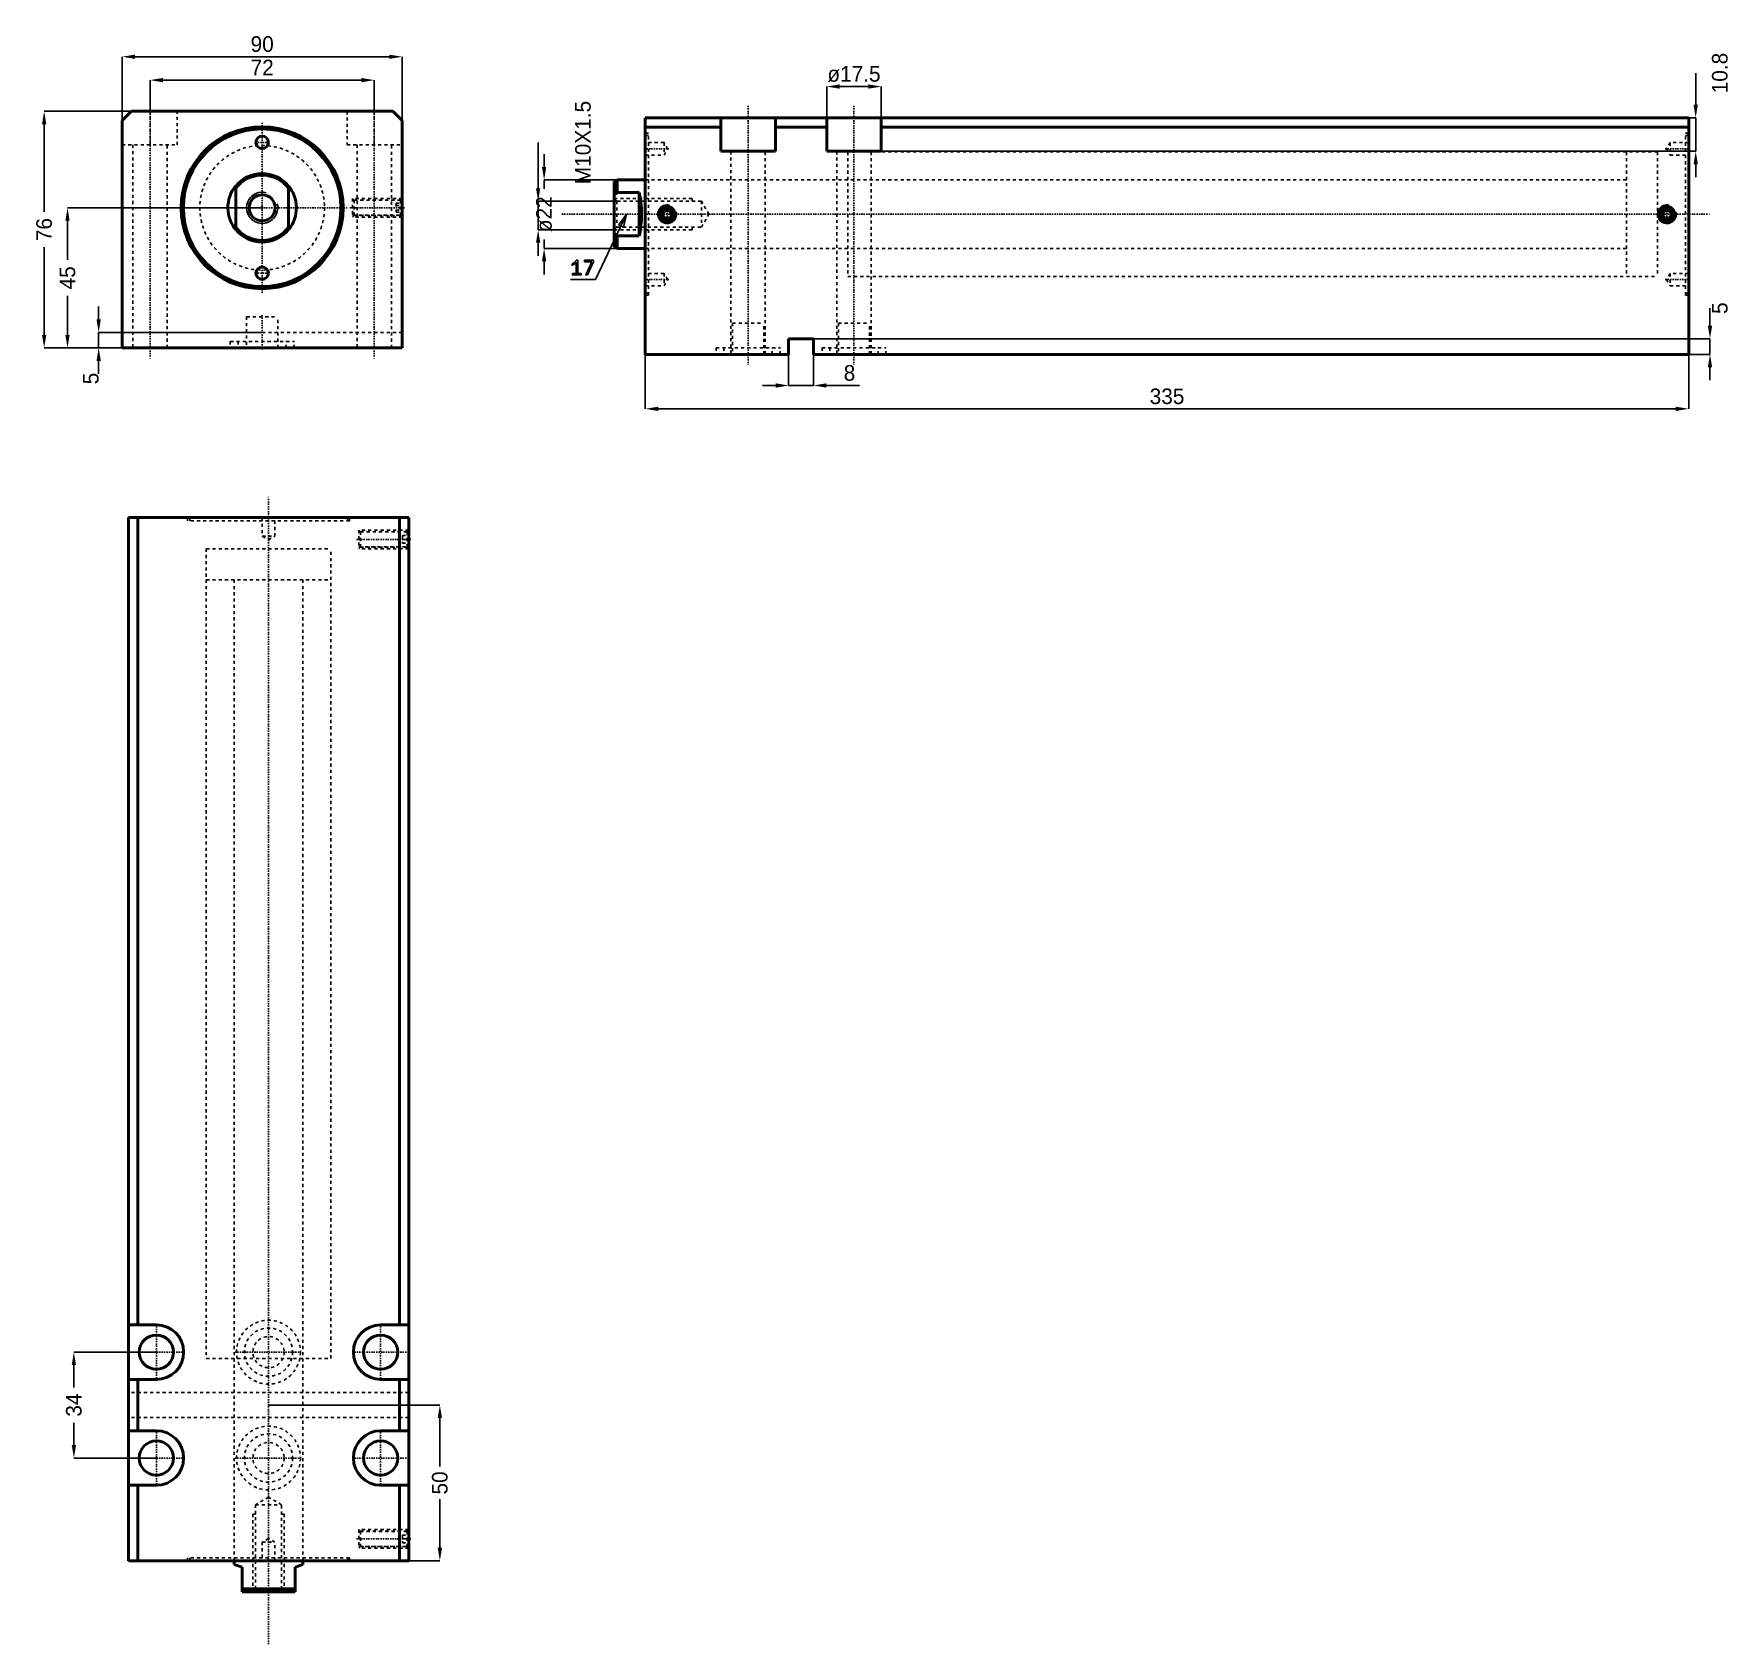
# Model space of a CAD drawing. Header units: millimetres. Extents: x -73 to 471, y -461 to 56.
import ezdxf

# ---------------------------------------------------------------- set-up
doc = ezdxf.new("R2010")
doc.units = ezdxf.units.MM
doc.linetypes.add('Center', pattern=[1.5, 0.45, -0.5, 0.05, -0.5])
doc.linetypes.add('Dashed', pattern=[2, 1, -1])
for name, color, linetype, lineweight in [('2d ConnectionPoints', 7, 'Continuous', 50), ('AM_0', 7, 'Continuous', 50), ('AM_5', 3, 'Continuous', 25), ('AM_7', 7, 'Center', 25), ('AM_9', 6, 'Dashed', 25)]:
    doc.layers.add(name, color=color, linetype=linetype, lineweight=lineweight)
doc.dimstyles.new('ISO-25', dxfattribs={"dimtxt": 2.5, "dimasz": 2.5, "dimexe": 1.25, "dimexo": 0.625, "dimtad": 1, "dimtxsty": 'Standard', "dimcen": 2.5, "dimadec": 0, "dimazin": 0, "dimtfac": 1, "dimtmove": 0, "dimatfit": 3, "dimfxl": 0, "dimarcsym": 0})

# ---------------------------------------------------------------- blocks, each defined once
blk = doc.blocks.new('1_JECX_MF_INLA_40_250_0_rod__0_in_JECX_MF_160_INLA_40_250_0__0')
at = {"layer": 'AM_0'}
for p, q in [((-8.5, -6.98), (-8.5, 6.98)), ((8.5, 6.98), (8.5, -6.98))]:
    blk.add_line(p, q, dxfattribs=at)
for points in [[(-8.5, 6.98), (-9.08, 6.21), (-9.58, 5.4), (-10.02, 4.54), (-10.38, 3.65), (-10.65, 2.74), (-10.85, 1.8), (-10.97, 0.84), (-11, -0.12), (-10.95, -1.07), (-10.81, -2.02), (-10.59, -2.96), (-10.3, -3.87), (-9.92, -4.75), (-9.47, -5.6), (-8.94, -6.4), (-8.5, -6.98)], [(8.5, -6.98), (9.08, -6.21), (9.58, -5.4), (10.02, -4.54), (10.38, -3.65), (10.65, -2.74), (10.85, -1.8), (10.97, -0.84), (11, 0.12), (10.95, 1.07), (10.81, 2.02), (10.59, 2.96), (10.3, 3.87), (9.92, 4.75), (9.47, 5.6), (8.94, 6.4), (8.5, 6.98)]]:
    blk.add_lwpolyline(points, dxfattribs=at)
blk.add_circle((0, 0), 4.19, dxfattribs=at)
for radius, start, end in [(11, 39.4006, 140.5994), (10.5, 35.9506, 144.0494), (10.5, 215.9506, 324.0494), (11, 219.4006, 320.5994)]:
    blk.add_arc((0, 0), radius, start, end, dxfattribs=at)
at = {"layer": 'AM_5'}
blk.add_arc((0, 0), 5, 75, 15, dxfattribs=at)
blk = doc.blocks.new('2_JECX_MF_EXLA_40_250_0_body__0_in_JECX_MF_160_INLA_40_250_0__0')
at = {"layer": 'AM_0'}
for p, q in [((-42, 31), (-45, 28)), ((-45, 28), (-45, -45)), ((42, 31), (-42, 31)), ((45, 28), (42, 31)), ((45, -45), (45, 28)), ((-45, -45), (45, -45))]:
    blk.add_line(p, q, dxfattribs=at)
for centre, radius in [((0, 0), 26), ((0, 0), 25.3), ((0, 21), 2), ((0, -21), 2)]:
    blk.add_circle(centre, radius, dxfattribs=at)
at = {"layer": 'AM_5', "linetype": 'Dashed'}
for p, q in [((45, 3), (29, 3)), ((45, -3), (29, -3))]:
    blk.add_line(p, q, dxfattribs=at)
at = {"layer": 'AM_7'}
for p, q in [((-36, 34.8), (-36, -48.8)), ((36, 34.8), (36, -48.8)), ((0, -27.3), (0, 27.3)), ((-2.1, 21), (2.1, 21)), ((-27.3, 0), (27.3, 0)), ((28.2, 0), (45.8, 0)), ((-2.1, -21), (2.1, -21)), ((0, -34.5), (0, -45.5))]:
    blk.add_line(p, q, dxfattribs=at)
at = {"layer": 'AM_9'}
for p, q in [((-36, 20.2), (-36, 31)), ((-27.25, 20.2), (-27.25, 31)), ((27.25, 31), (27.25, 20.2)), ((36, 20.2), (36, 31)), ((-45, 20.2), (-27.25, 20.2)), ((-41.5, 20.2), (-41.5, -45)), ((-30.5, -45), (-30.5, 20.2)), ((27.25, 20.2), (45, 20.2)), ((30.5, 20.2), (30.5, -45)), ((41.5, -45), (41.5, 20.2)), ((29.54, 2.46), (29, 3)), ((29, 3), (29, -3)), ((44.5, 2.4), (29, 2.4)), ((44.46, 2.46), (29.54, 2.46)), ((29.54, 2.46), (29.54, -2.46)), ((43, 1.44), (45, 1.44)), ((43, 1.44), (43, -1.44)), ((43, 0.72), (45, 0.72)), ((45, 3), (44.46, 2.46)), ((44.46, 2.46), (44.46, -2.46)), ((45, 1.9), (44.5, 2.4)), ((44.5, 2.4), (44.5, -2.4)), ((29, -2.4), (44.5, -2.4)), ((29, -3), (29.54, -2.46)), ((29.54, -2.46), (44.46, -2.46)), ((43, -0.72), (45, -0.72)), ((43, -1.44), (45, -1.44)), ((44.46, -2.46), (45, -3)), ((44.5, -2.4), (45, -1.9)), ((-5, -35), (5, -35)), ((-5, -35), (-5, -45)), ((5, -45), (5, -35)), ((45, -40), (-45, -40)), ((-10.25, -42.9), (10.25, -42.9)), ((-10.25, -42.9), (-10.25, -45)), ((-7.75, -42.9), (-7.75, -45)), ((7.75, -45), (7.75, -42.9)), ((10.25, -45), (10.25, -42.9))]:
    blk.add_line(p, q, dxfattribs=at)
blk.add_circle((0, 0), 20, dxfattribs=at)
blk = doc.blocks.new('*D3')
at = {"layer": 'AM_5', "color": 0, "lineweight": -2}
for p, q in [((-45, 28), (-45, 48.5)), ((-40.83, 48.5), (40.83, 48.5)), ((45, 28), (45, 48.5))]:
    blk.add_line(p, q, dxfattribs=at)
at = {"layer": 'AM_5', "color": 0}
for points in [[(-40.83, 49.19), (-40.83, 47.81), (-45, 48.5)], [(40.83, 47.81), (40.83, 49.19), (45, 48.5)]]:
    blk.add_solid(points, dxfattribs=at)
at = {"layer": 'Defpoints', "color": 0}
for p in [(45, 48.5), (-45, 28), (45, 28)]:
    blk.add_point(p, dxfattribs=at)
at = {"layer": 'AM_5', "color": 0, "insert": (0, 52.55), "char_height": 5, "attachment_point": 5}
blk.add_mtext('90', dxfattribs=at)
blk = doc.blocks.new('*D4')
at = {"layer": 'AM_5', "color": 0, "lineweight": -2}
for p, q in [((-36, 31), (-36, 41)), ((-31.83, 41), (31.83, 41)), ((36, 31), (36, 41))]:
    blk.add_line(p, q, dxfattribs=at)
at = {"layer": 'AM_5', "color": 0}
for points in [[(-31.83, 41.69), (-31.83, 40.31), (-36, 41)], [(31.83, 40.31), (31.83, 41.69), (36, 41)]]:
    blk.add_solid(points, dxfattribs=at)
at = {"layer": 'Defpoints', "color": 0}
for p in [(36, 41), (-36, 31), (36, 31)]:
    blk.add_point(p, dxfattribs=at)
at = {"layer": 'AM_5', "color": 0, "insert": (0, 45.05), "char_height": 5, "attachment_point": 5}
blk.add_mtext('72', dxfattribs=at)
blk = doc.blocks.new('*D5')
at = {"layer": 'AM_5', "color": 0, "lineweight": -2}
for p, q in [((-42, 31), (-70, 31)), ((-70, 26.83), (-70, -1.31)), ((-70, -40.83), (-70, -12.69)), ((-45, -45), (-70, -45))]:
    blk.add_line(p, q, dxfattribs=at)
at = {"layer": 'AM_5', "color": 0}
for points in [[(-69.31, 26.83), (-70.69, 26.83), (-70, 31)], [(-70.69, -40.83), (-69.31, -40.83), (-70, -45)]]:
    blk.add_solid(points, dxfattribs=at)
at = {"layer": 'Defpoints', "color": 0}
for p in [(-42, 31), (-70, -45), (-45, -45)]:
    blk.add_point(p, dxfattribs=at)
at = {"layer": 'AM_5', "color": 0, "insert": (-70, -7), "char_height": 5, "attachment_point": 5, "rotation": 90}
blk.add_mtext('76', dxfattribs=at)
blk = doc.blocks.new('*D6')
at = {"layer": 'AM_5', "color": 0, "lineweight": -2}
for p, q in [((0, 0), (-62.5, 0)), ((-62.5, -4.17), (-62.5, -16.75)), ((-62.5, -40.83), (-62.5, -28.25)), ((-45, -45), (-62.5, -45))]:
    blk.add_line(p, q, dxfattribs=at)
at = {"layer": 'AM_5', "color": 0}
for points in [[(-61.81, -4.17), (-63.19, -4.17), (-62.5, 0)], [(-63.19, -40.83), (-61.81, -40.83), (-62.5, -45)]]:
    blk.add_solid(points, dxfattribs=at)
at = {"layer": 'Defpoints', "color": 0}
for p in [(0, 0), (-62.5, -45), (-45, -45)]:
    blk.add_point(p, dxfattribs=at)
at = {"layer": 'AM_5', "color": 0, "insert": (-62.5, -22.5), "char_height": 5, "attachment_point": 5, "rotation": 90}
blk.add_mtext('45', dxfattribs=at)
blk = doc.blocks.new('*D7')
at = {"layer": 'AM_5', "color": 0, "lineweight": -2}
for p, q in [((-52.5, -35.83), (-52.5, -31.67)), ((0, -40), (-52.5, -40)), ((-52.5, -40), (-52.5, -45)), ((-45, -45), (-52.5, -45)), ((-52.5, -49.17), (-52.5, -53.33))]:
    blk.add_line(p, q, dxfattribs=at)
at = {"layer": 'AM_5', "color": 0}
for points in [[(-53.19, -35.83), (-51.81, -35.83), (-52.5, -40)], [(-51.81, -49.17), (-53.19, -49.17), (-52.5, -45)]]:
    blk.add_solid(points, dxfattribs=at)
at = {"layer": 'Defpoints', "color": 0}
for p in [(0, -40), (-52.5, -45), (-45, -45)]:
    blk.add_point(p, dxfattribs=at)
at = {"layer": 'AM_5', "color": 0, "insert": (-55, -54.83), "char_height": 5, "attachment_point": 5, "rotation": 90}
blk.add_mtext('5', dxfattribs=at)
blk = doc.blocks.new('1_JECX_MF_INLA_40_250_0_rod__0_in_JECX_MF_160_INLA_40_250_0__4')
at = {"layer": 'AM_0'}
for p, q in [((-11, 0), (-11, -1.19)), ((11, -1.19), (11, 0)), ((-8.5, -2), (-11, -1.19)), ((-8.5, -10), (-8.5, -2)), ((11, -1.19), (8.5, -2)), ((8.5, -2), (8.5, -10)), ((-8.5, -9), (8.5, -9)), ((-8.5, -10), (8.5, -10))]:
    blk.add_line(p, q, dxfattribs=at)
at = {"layer": 'AM_5', "linetype": 'Dashed'}
for p, q in [((-5, -10), (-5, 15)), ((-4.19, 15), (-5, 15)), ((4.19, 15), (5, 15)), ((5, -10), (5, 15))]:
    blk.add_line(p, q, dxfattribs=at)
at = {"layer": 'AM_7'}
blk.add_line((0, -26.75), (0, 341.75), dxfattribs=at)
at = {"layer": 'AM_9'}
for p, q in [((-20, 325), (20, 325)), ((-20, 325), (-20, 315)), ((20, 315), (20, 325)), ((-20, 315), (20, 315)), ((-11, 315), (-11, 0)), ((11, 0), (11, 315)), ((0, 20.42), (-4.19, 18)), ((-4.19, 18), (4.19, 18)), ((-4.19, 18), (-4.19, -9.19)), ((4.19, 18), (0, 20.42)), ((4.19, -9.19), (4.19, 18)), ((-4.19, -9.19), (-5, -10)), ((-4.19, -9.19), (4.19, -9.19)), ((5, -10), (4.19, -9.19))]:
    blk.add_line(p, q, dxfattribs=at)
blk = doc.blocks.new('2_JECX_MF_EXLA_40_250_0_body__0_in_JECX_MF_160_INLA_40_250_0__4')
at = {"layer": 'AM_0'}
for p, q in [((45, 335), (-45, 335)), ((-45, 335), (-45, 0)), ((-42, 335), (-42, 75.75)), ((42, 335), (42, 75.75)), ((45, 335), (45, 0)), ((-36, 75.75), (-45, 75.75)), ((45, 75.75), (36, 75.75)), ((-45, 58.25), (-36, 58.25)), ((-42, 58.25), (-42, 41.75)), ((36, 58.25), (45, 58.25)), ((42, 58.25), (42, 41.75)), ((-36, 41.75), (-45, 41.75)), ((45, 41.75), (36, 41.75)), ((-45, 24.25), (-36, 24.25)), ((-42, 24.25), (-42, 0)), ((36, 24.25), (45, 24.25)), ((42, 24.25), (42, 0)), ((45, 0), (-45, 0))]:
    blk.add_line(p, q, dxfattribs=at)
for centre in [(-36, 67), (36, 67), (-36, 33), (36, 33)]:
    blk.add_circle(centre, 5.5, dxfattribs=at)
for centre, start, end in [((-36, 67), 270, 90), ((36, 67), 90, 270), ((-36, 33), 270, 90), ((36, 33), 90, 270)]:
    blk.add_arc(centre, 8.75, start, end, dxfattribs=at)
at = {"layer": 'AM_5', "linetype": 'Dashed'}
for p, q in [((45, 331), (29, 331)), ((45, 325), (29, 325)), ((45, 10), (29, 10)), ((45, 4), (29, 4))]:
    blk.add_line(p, q, dxfattribs=at)
at = {"layer": 'AM_7'}
for p, q in [((28.2, 328), (45.8, 328)), ((-36, 57.8125), (-36, 76.1875)), ((36, 57.8125), (36, 76.1875)), ((-45.1875, 67), (-26.8125, 67)), ((-10.7625, 67), (10.7625, 67)), ((26.8125, 67), (45.1875, 67)), ((-36, 23.8125), (-36, 42.1875)), ((36, 23.8125), (36, 42.1875)), ((-45.1875, 33), (-26.8125, 33)), ((-10.7625, 33), (10.7625, 33)), ((26.8125, 33), (45.1875, 33)), ((28.2, 7), (45.8, 7))]:
    blk.add_line(p, q, dxfattribs=at)
at = {"layer": 'AM_9'}
for p, q in [((-26, 335), (-26, 334)), ((26, 334), (-26, 334)), ((-25.3, 335), (-25.3, 334)), ((-2, 335), (-2, 329)), ((2, 329), (2, 335)), ((25.3, 334), (25.3, 335)), ((26, 334), (26, 335)), ((-2, 329), (0, 327.8453)), ((-2, 329), (2, 329)), ((0, 327.8453), (2, 329)), ((29, 331), (29, 325)), ((29.5415, 330.4585), (29, 331)), ((44.5, 330.4), (29, 330.4)), ((44.4585, 330.4585), (29.5415, 330.4585)), ((29.5415, 330.4585), (29.5415, 325.5415)), ((43, 329.25), (45, 329.25)), ((43, 329.25), (43, 326.75)), ((43, 328), (45, 328)), ((43, 326.75), (45, 326.75)), ((45, 331), (44.4585, 330.4585)), ((44.4585, 330.4585), (44.4585, 325.5415)), ((44.5, 330.4), (44.5, 325.6)), ((45, 329.9), (44.5, 330.4)), ((-20, 325), (20, 325)), ((-20, 325), (-20, 65)), ((20, 65), (20, 325)), ((29, 325.6), (44.5, 325.6)), ((29, 325), (29.5415, 325.5415)), ((29.5415, 325.5415), (44.4585, 325.5415)), ((44.4585, 325.5415), (45, 325)), ((44.5, 325.6), (45, 326.1)), ((-20, 65), (20, 65)), ((-11, 65), (-11, 0)), ((11, 0), (11, 65)), ((45, 54), (-45, 54)), ((45, 46), (-45, 46)), ((0, 7.1547), (-2, 6)), ((-2, 6), (2, 6)), ((-2, 6), (-2, 0)), ((2, 6), (0, 7.1547)), ((2, 0), (2, 6)), ((29, 10), (29, 4)), ((29.5415, 9.4585), (29, 10)), ((44.5, 9.4), (29, 9.4)), ((44.4585, 9.4585), (29.5415, 9.4585)), ((29.5415, 9.4585), (29.5415, 4.5415)), ((43, 8.25), (45, 8.25)), ((43, 8.25), (43, 5.75)), ((43, 7), (45, 7)), ((43, 5.75), (45, 5.75)), ((45, 10), (44.4585, 9.4585)), ((44.4585, 9.4585), (44.4585, 4.5415)), ((45, 8.9), (44.5, 9.4)), ((44.5, 9.4), (44.5, 4.6)), ((26, 1), (-26, 1)), ((-26, 1), (-26, 0)), ((-25.3, 1), (-25.3, 0)), ((25.3, 0), (25.3, 1)), ((26, 0), (26, 1)), ((29, 4.6), (44.5, 4.6)), ((29, 4), (29.5415, 4.5415)), ((29.5415, 4.5415), (44.4585, 4.5415)), ((44.4585, 4.5415), (45, 4)), ((44.5, 4.6), (45, 5.1))]:
    blk.add_line(p, q, dxfattribs=at)
for centre, radius in [((0, 67), 10.25), ((0, 67), 7.75), ((0, 67), 5), ((0, 33), 10.25), ((0, 33), 7.75), ((0, 33), 5)]:
    blk.add_circle(centre, radius, dxfattribs=at)
blk = doc.blocks.new('*D13')
at = {"layer": 'AM_5', "color": 0, "lineweight": -2}
for p, q in [((2.05, -384.49), (57.05, -384.49)), ((57.05, -388.65), (57.05, -404.24)), ((57.05, -430.32), (57.05, -414.74)), ((47.05, -434.49), (57.05, -434.49))]:
    blk.add_line(p, q, dxfattribs=at)
at = {"layer": 'AM_5', "color": 0}
for points in [[(56.35, -388.65), (57.74, -388.65), (57.05, -384.49)], [(56.35, -430.32), (57.74, -430.32), (57.05, -434.49)]]:
    blk.add_solid(points, dxfattribs=at)
at = {"layer": 'Defpoints', "color": 0}
for p in [(2.05, -384.49), (57.05, -384.49), (47.05, -434.49)]:
    blk.add_point(p, dxfattribs=at)
at = {"layer": 'AM_5', "color": 0, "insert": (57.05, -409.49), "char_height": 5, "attachment_point": 5, "rotation": 90}
blk.add_mtext('50', dxfattribs=at)
blk = doc.blocks.new('*D14')
at = {"layer": 'AM_5', "color": 0, "lineweight": -2}
for p, q in [((-33.95, -367.49), (-60.45, -367.49)), ((-60.45, -371.65), (-60.45, -378.82)), ((-60.45, -397.32), (-60.45, -390.15)), ((-33.95, -401.49), (-60.45, -401.49))]:
    blk.add_line(p, q, dxfattribs=at)
at = {"layer": 'AM_5', "color": 0}
for points in [[(-61.15, -371.65), (-59.76, -371.65), (-60.45, -367.49)], [(-61.15, -397.32), (-59.76, -397.32), (-60.45, -401.49)]]:
    blk.add_solid(points, dxfattribs=at)
at = {"layer": 'Defpoints', "color": 0}
for p in [(-60.45, -367.49), (-33.95, -367.49), (-33.95, -401.49)]:
    blk.add_point(p, dxfattribs=at)
at = {"layer": 'AM_5', "color": 0, "insert": (-60.45, -384.49), "char_height": 5, "attachment_point": 5, "rotation": 90}
blk.add_mtext('34', dxfattribs=at)
blk = doc.blocks.new('1_JECX_MF_INLA_40_250_0_rod__0_in_JECX_MF_160_INLA_40_250_0__2')
at = {"layer": 'AM_0'}
for p, q in [((-9, 11), (-10, 10.5)), ((0, 11), (-9, 11)), ((-9, 11), (-9, 6.98)), ((-10, 10.5), (-10, -10.5)), ((-9, 6.98), (-10, 6.16)), ((-2, 6.98), (-9, 6.98)), ((-2, 6.98), (-2, -6.98)), ((-10, -6.16), (-9, -6.98)), ((-10, -10.5), (-9, -11)), ((-9, -6.98), (-2, -6.98)), ((-9, -6.98), (-9, -11)), ((-9, -11), (0, -11))]:
    blk.add_line(p, q, dxfattribs=at)
blk.add_lwpolyline([(-2, -6.98), (-1.81, -6.21), (-1.65, -5.4), (-1.51, -4.54), (-1.39, -3.65), (-1.3, -2.74), (-1.24, -1.8), (-1.2, -0.84), (-1.19, 0.12), (-1.2, 1.07), (-1.25, 2.02), (-1.32, 2.96), (-1.42, 3.87), (-1.54, 4.75), (-1.69, 5.6), (-1.86, 6.4), (-2, 6.98)], dxfattribs=at)
at = {"layer": 'AM_5', "linetype": 'Dashed'}
for p, q in [((-10, 5), (15, 5)), ((15, 4.19), (15, 5)), ((-10, -5), (15, -5)), ((15, -4.19), (15, -5))]:
    blk.add_line(p, q, dxfattribs=at)
at = {"layer": 'AM_7'}
blk.add_line((-26.75, 0), (341.75, 0), dxfattribs=at)
at = {"layer": 'AM_9'}
for p, q in [((325, 20), (315, 20)), ((315, 20), (315, -20)), ((325, 20), (325, -20)), ((315, 11), (0, 11)), ((-9.19, 4.19), (-10, 5)), ((18, 4.19), (-9.19, 4.19)), ((-9.19, 4.19), (-9.19, -4.19)), ((20.42, 0), (18, 4.19)), ((18, 4.19), (18, -4.19)), ((18, -4.19), (20.42, 0)), ((-10, -5), (-9.19, -4.19)), ((-9.19, -4.19), (18, -4.19)), ((0, -11), (315, -11)), ((315, -20), (325, -20))]:
    blk.add_line(p, q, dxfattribs=at)
blk = doc.blocks.new('2_JECX_MF_EXLA_40_250_0_body__0_in_JECX_MF_160_INLA_40_250_0__2')
at = {"layer": 'AM_0'}
for p, q in [((0, -45), (0, 31)), ((335, 31), (0, 31)), ((24.25, 28), (0, 28)), ((24.25, 20.2), (24.25, 31)), ((41.75, 20.2), (41.75, 31)), ((58.25, 28), (41.75, 28)), ((58.25, 20.2), (58.25, 31)), ((75.75, 20.2), (75.75, 31)), ((335, 28), (75.75, 28)), ((335, -45), (335, 31)), ((24.25, 20.2), (41.75, 20.2)), ((58.25, 20.2), (75.75, 20.2)), ((7, 1.44), (5.75, 0.72)), ((5.75, 0.72), (5.75, -0.72)), ((8.25, 0.72), (7, 1.44)), ((8.25, -0.72), (8.25, 0.72)), ((328, 1.44), (326.75, 0.72)), ((326.75, 0.72), (326.75, -0.72)), ((329.25, 0.72), (328, 1.44)), ((329.25, -0.72), (329.25, 0.72)), ((5.75, -0.72), (7, -1.44)), ((7, -1.44), (8.25, -0.72)), ((326.75, -0.72), (328, -1.44)), ((328, -1.44), (329.25, -0.72)), ((54, -40), (46, -40)), ((46, -40), (46, -45)), ((54, -45), (54, -40)), ((46, -45), (0, -45)), ((335, -45), (54, -45))]:
    blk.add_line(p, q, dxfattribs=at)
for centre, radius in [((7, 0), 2.46), ((7, 0), 2.4), ((7, 0), 1.9), ((328, 0), 2.46), ((328, 0), 2.4), ((328, 0), 1.9)]:
    blk.add_circle(centre, radius, dxfattribs=at)
at = {"layer": 'AM_5'}
for centre in [(7, 0), (328, 0)]:
    blk.add_arc(centre, 3, 75, 15, dxfattribs=at)
at = {"layer": 'AM_7'}
for p, q in [((33, 34.8), (33, -48.8)), ((67, 34.8), (67, -48.8)), ((-0.36, 21), (7.51, 21)), ((327.49, 21), (335.36, 21)), ((7, -3.15), (7, 3.15)), ((328, -3.15), (328, 3.15)), ((-0.36, -21), (7.51, -21)), ((327.49, -21), (335.36, -21))]:
    blk.add_line(p, q, dxfattribs=at)
at = {"layer": 'AM_9'}
for p, q in [((1, 26), (0, 26)), ((1, 25.3), (0, 25.3)), ((6, 23), (0, 23)), ((1, -26), (1, 26)), ((7.15, 21), (6, 23)), ((6, 23), (6, 19)), ((329, 23), (327.85, 21)), ((335, 23), (329, 23)), ((329, 23), (329, 19)), ((334, -26), (334, 26)), ((335, 26), (334, 26)), ((335, 25.3), (334, 25.3)), ((0, 19), (6, 19)), ((6, 19), (7.15, 21)), ((27.5, 20.2), (27.5, -45)), ((38.5, -45), (38.5, 20.2)), ((61.5, 20.2), (61.5, -45)), ((325, 20), (65, 20)), ((65, 20), (65, -20)), ((72.5, -45), (72.5, 20.2)), ((325, 20), (325, -20)), ((327.85, 21), (329, 19)), ((329, 19), (335, 19)), ((65, 11), (0, 11)), ((0, -11), (65, -11)), ((6, -19), (0, -19)), ((7.15, -21), (6, -19)), ((6, -19), (6, -23)), ((6, -23), (7.15, -21)), ((65, -20), (325, -20)), ((329, -19), (327.85, -21)), ((327.85, -21), (329, -23)), ((335, -19), (329, -19)), ((329, -19), (329, -23)), ((0, -23), (6, -23)), ((0, -25.3), (1, -25.3)), ((0, -26), (1, -26)), ((329, -23), (335, -23)), ((334, -25.3), (335, -25.3)), ((334, -26), (335, -26)), ((28, -35), (38, -35)), ((28, -35), (28, -45)), ((38, -45), (38, -35)), ((62, -35), (72, -35)), ((62, -35), (62, -45)), ((72, -45), (72, -35)), ((22.75, -42.9), (43.25, -42.9)), ((22.75, -42.9), (22.75, -45)), ((25.25, -42.9), (25.25, -45)), ((40.75, -45), (40.75, -42.9)), ((43.25, -45), (43.25, -42.9)), ((56.75, -42.9), (77.25, -42.9)), ((56.75, -42.9), (56.75, -45)), ((59.25, -42.9), (59.25, -45)), ((74.75, -45), (74.75, -42.9)), ((77.25, -45), (77.25, -42.9))]:
    blk.add_line(p, q, dxfattribs=at)
blk = doc.blocks.new('*D25')
at = {"layer": 'AM_5', "color": 0, "lineweight": -2}
for p, q in [((181.27, 28.93), (181.27, 38.93)), ((185.43, 38.93), (194.6, 38.93)), ((198.77, 28.93), (198.77, 38.93))]:
    blk.add_line(p, q, dxfattribs=at)
at = {"layer": 'AM_5', "color": 0}
for points in [[(185.43, 39.63), (185.43, 38.24), (181.27, 38.93)], [(194.6, 39.63), (194.6, 38.24), (198.77, 38.93)]]:
    blk.add_solid(points, dxfattribs=at)
at = {"layer": 'Defpoints', "color": 0}
for p in [(198.77, 38.93), (181.27, 28.93), (198.77, 28.93)]:
    blk.add_point(p, dxfattribs=at)
at = {"layer": 'AM_5', "color": 0, "insert": (190.02, 42.93), "char_height": 5, "attachment_point": 5}
blk.add_mtext('ø17.5', dxfattribs=at)
blk = doc.blocks.new('*D26')
at = {"layer": 'AM_5', "color": 0, "lineweight": -2}
for p, q in [((460.27, 33.1), (460.27, 43.27)), ((198.77, 28.93), (460.27, 28.93)), ((460.27, 18.13), (460.27, 28.93)), ((198.77, 18.13), (460.27, 18.13)), ((460.27, 13.97), (460.27, 9.8))]:
    blk.add_line(p, q, dxfattribs=at)
at = {"layer": 'AM_5', "color": 0}
for points in [[(459.57, 33.1), (460.96, 33.1), (460.27, 28.93)], [(459.57, 13.97), (460.96, 13.97), (460.27, 18.13)]]:
    blk.add_solid(points, dxfattribs=at)
at = {"layer": 'Defpoints', "color": 0}
for p in [(198.77, 28.93), (460.27, 28.93), (198.77, 18.13)]:
    blk.add_point(p, dxfattribs=at)
at = {"layer": 'AM_5', "color": 0, "insert": (468.02, 43.27), "char_height": 5, "attachment_point": 5, "rotation": 90}
blk.add_mtext('10.8', dxfattribs=at)
blk = doc.blocks.new('*D27')
at = {"layer": 'AM_5', "color": 0, "lineweight": -2}
for p, q in [((123.02, -47.07), (123.02, -64.57)), ((458.02, -47.07), (458.02, -64.57)), ((127.18, -64.57), (453.85, -64.57))]:
    blk.add_line(p, q, dxfattribs=at)
at = {"layer": 'AM_5', "color": 0}
for points in [[(127.18, -63.87), (127.18, -65.26), (123.02, -64.57)], [(453.85, -63.87), (453.85, -65.26), (458.02, -64.57)]]:
    blk.add_solid(points, dxfattribs=at)
at = {"layer": 'Defpoints', "color": 0}
for p in [(123.02, -47.07), (458.02, -47.07), (458.02, -64.57)]:
    blk.add_point(p, dxfattribs=at)
at = {"layer": 'AM_5', "color": 0, "insert": (290.52, -60.57), "char_height": 5, "attachment_point": 5}
blk.add_mtext('335', dxfattribs=at)
blk = doc.blocks.new('*D28')
at = {"layer": 'AM_5', "color": 0, "lineweight": -2}
for p, q in [((90.52, 13.1), (90.52, 17.27)), ((114.02, 8.93), (90.52, 8.93)), ((90.52, 8.93), (90.52, 6.1)), ((90.52, -13.07), (90.52, -10.23)), ((114.02, -13.07), (90.52, -13.07)), ((90.52, -17.23), (90.52, -21.4))]:
    blk.add_line(p, q, dxfattribs=at)
at = {"layer": 'AM_5', "color": 0}
for points in [[(89.82, 13.1), (91.21, 13.1), (90.52, 8.93)], [(89.82, -17.23), (91.21, -17.23), (90.52, -13.07)]]:
    blk.add_solid(points, dxfattribs=at)
at = {"layer": 'Defpoints', "color": 0}
for p in [(90.52, 8.93), (114.02, 8.93), (114.02, -13.07)]:
    blk.add_point(p, dxfattribs=at)
at = {"layer": 'AM_5', "color": 0, "insert": (90.52, -2.07), "char_height": 5, "attachment_point": 5, "rotation": 90}
blk.add_mtext('ø22', dxfattribs=at)
blk = doc.blocks.new('*D29')
at = {"layer": 'AM_5', "color": 0, "lineweight": -2}
for p, q in [((169.02, -42.07), (169.02, -57.07)), ((177.02, -47.07), (177.02, -57.07)), ((164.85, -57.07), (160.68, -57.07)), ((169.02, -57.07), (177.02, -57.07)), ((181.18, -57.07), (191.74, -57.07))]:
    blk.add_line(p, q, dxfattribs=at)
at = {"layer": 'AM_5', "color": 0}
for points in [[(164.85, -56.37), (164.85, -57.76), (169.02, -57.07)], [(181.18, -56.37), (181.18, -57.76), (177.02, -57.07)]]:
    blk.add_solid(points, dxfattribs=at)
at = {"layer": 'Defpoints', "color": 0}
for p in [(169.02, -42.07), (177.02, -47.07), (177.02, -57.07)]:
    blk.add_point(p, dxfattribs=at)
at = {"layer": 'AM_5', "color": 0, "insert": (188.57, -53.07), "char_height": 5, "attachment_point": 5}
blk.add_mtext('8', dxfattribs=at)
blk = doc.blocks.new('*D30')
at = {"layer": 'AM_5', "color": 0, "lineweight": -2}
for p, q in [((464.85, -37.9), (464.85, -32.23)), ((169.02, -42.07), (464.85, -42.07)), ((464.85, -47.07), (464.85, -42.07)), ((177.02, -47.07), (464.85, -47.07)), ((464.85, -51.23), (464.85, -55.4))]:
    blk.add_line(p, q, dxfattribs=at)
at = {"layer": 'AM_5', "color": 0}
for points in [[(464.16, -37.9), (465.54, -37.9), (464.85, -42.07)], [(464.16, -51.23), (465.54, -51.23), (464.85, -47.07)]]:
    blk.add_solid(points, dxfattribs=at)
at = {"layer": 'Defpoints', "color": 0}
for p in [(169.02, -42.07), (177.02, -47.07), (464.85, -47.07)]:
    blk.add_point(p, dxfattribs=at)
at = {"layer": 'AM_5', "color": 0, "insert": (468.02, -32.23), "char_height": 5, "attachment_point": 5, "rotation": 90}
blk.add_mtext('5', dxfattribs=at)
blk = doc.blocks.new('*D31')
at = {"layer": 'AM_5', "color": 0, "lineweight": -2}
for p, q in [((88.6, 6.29), (88.6, 20.95)), ((113.83, 2.12), (88.6, 2.12)), ((88.6, -7.07), (88.6, 2.12)), ((113.02, -7.07), (88.6, -7.07)), ((88.6, -11.23), (88.6, -15.4))]:
    blk.add_line(p, q, dxfattribs=at)
at = {"layer": 'AM_5', "color": 0}
for points in [[(87.91, 6.29), (89.29, 6.29), (88.6, 2.12)], [(87.91, -11.23), (89.29, -11.23), (88.6, -7.07)]]:
    blk.add_solid(points, dxfattribs=at)
at = {"layer": 'Defpoints', "color": 0}
for p in [(113.83, 2.12), (88.6, -7.07), (113.02, -7.07)]:
    blk.add_point(p, dxfattribs=at)
at = {"layer": 'AM_5', "color": 0, "insert": (103.02, 20.95), "char_height": 5, "attachment_point": 5, "rotation": 90}
blk.add_mtext('M10X1.5', dxfattribs=at)

msp = doc.modelspace()

# ---------------------------------------------------------------- linework, layer by layer
at = {"layer": '2d ConnectionPoints'}
for p in [(0, 0), (123.017, -2.067), (2.046, -434.486)]:
    msp.add_point(p, dxfattribs=at)
at = {"layer": 'AM_5'}
for p, q in [((107.017, -23.067), (117.017, -2.067)), ((99.017, -23.067), (107.017, -23.067))]:
    msp.add_line(p, q, dxfattribs=at)
for points in [[(117.017, -2.067), (115.978, -6.187), (114.473, -5.47), (117.017, -2.067)], [(99.625, -21.151), (100.821, -21.151), (100.821, -17.634), (100.821, -17.634), (100.756, -17.699), (100.648, -17.8), (100.648, -17.8), (100.524, -17.906), (100.434, -17.979), (100.434, -17.979), (100.34, -18.051), (100.198, -18.154), (100.198, -18.154), (100.056, -18.25), (99.96, -18.31), (99.96, -18.31), (99.866, -18.365), (99.736, -18.431), (99.736, -18.431), (99.618, -18.478), (99.547, -18.499), (99.547, -18.005), (99.547, -18.005), (99.636, -17.963), (99.776, -17.882), (99.776, -17.882), (99.923, -17.782), (100.026, -17.704), (100.026, -17.704), (100.13, -17.62), (100.28, -17.491), (100.28, -17.491), (100.425, -17.356), (100.519, -17.264), (100.519, -17.264), (100.607, -17.172), (100.726, -17.044), (100.726, -17.044), (100.827, -16.927), (100.886, -16.854), (101.302, -16.854), (101.302, -21.151), (102.387, -21.151), (102.387, -21.567), (99.625, -21.567), (99.625, -21.151)], [(105.819, -17.309), (103.511, -17.309), (103.511, -16.854), (106.358, -16.854), (106.358, -17.309), (104.421, -21.567), (103.888, -21.567), (105.819, -17.309)]]:
    msp.add_lwpolyline(points, dxfattribs=at)

# ---------------------------------------------------------------- block references
for name, p in [('2_JECX_MF_EXLA_40_250_0_body__0_in_JECX_MF_160_INLA_40_250_0__0', (0, 0)), ('2_JECX_MF_EXLA_40_250_0_body__0_in_JECX_MF_160_INLA_40_250_0__2', (123.017, -2.067)), ('1_JECX_MF_INLA_40_250_0_rod__0_in_JECX_MF_160_INLA_40_250_0__2', (123.017, -2.067)), ('1_JECX_MF_INLA_40_250_0_rod__0_in_JECX_MF_160_INLA_40_250_0__0', (0, 0)), ('1_JECX_MF_INLA_40_250_0_rod__0_in_JECX_MF_160_INLA_40_250_0__4', (2.046, -434.486)), ('2_JECX_MF_EXLA_40_250_0_body__0_in_JECX_MF_160_INLA_40_250_0__4', (2.046, -434.486))]:
    msp.add_blockref(name, p)

# ---------------------------------------------------------------- dimensions: what is measured, and where the dimension line sits
for base, p1, p2, text, picture, middle in [((45, 48.5), (-45, 28), (45, 28), '90', '*D3', (0, 48.5)), ((36, 41), (-36, 31), (36, 31), '72', '*D4', (0, 41)), ((198.767, 38.933), (181.267, 28.933), (198.767, 28.933), 'ø17.5', '*D25', (190.017, 38.933)), ((177.017, -57.067), (169.017, -42.067), (177.017, -47.067), '8', '*D29', (188.572, -57.067)), ((458.017, -64.567), (123.017, -47.067), (458.017, -47.067), '335', '*D27', (290.517, -64.567))]:
    dim = msp.add_linear_dim(base=base, p1=p1, p2=p2, text=text, dimstyle='ISO-25', override={"dimtxt": 5, "dimasz": 4.166667, "dimexe": 0, "dimexo": 0, "dimgap": 1.5}, dxfattribs=at)
    dim.commit()
    dim.dimension.update_dxf_attribs({"geometry": picture, "text_midpoint": middle, "dimtype": 160})
for base, p1, p2, text, picture, middle in [((460.267, 28.933), (198.767, 18.133), (198.767, 28.933), '10.8', '*D26', (468.017, 43.267)), ((88.6, -7.067), (113.829, 2.121), (113.017, -7.067), 'M10X1.5', '*D31', (103.017, 20.955)), ((-70, -45), (-42, 31), (-45, -45), '76', '*D5', (-70, -7)), ((90.517, 8.933), (114.017, -13.067), (114.017, 8.933), 'ø22', '*D28', (90.517, -2.067)), ((-62.5, -45), (0, 0), (-45, -45), '45', '*D6', (-62.5, -22.5)), ((-52.5, -45), (0, -40), (-45, -45), '5', '*D7', (-55, -54.833)), ((464.85, -47.067), (169.017, -42.067), (177.017, -47.067), '5', '*D30', (468.017, -32.233)), ((-60.454, -367.486), (-33.954, -401.486), (-33.954, -367.486), '34', '*D14', (-60.454, -384.486)), ((57.046, -384.486), (47.046, -434.486), (2.046, -384.486), '50', '*D13', (57.046, -409.486))]:
    dim = msp.add_linear_dim(base=base, p1=p1, p2=p2, angle=90, text=text, dimstyle='ISO-25', override={"dimtxt": 5, "dimasz": 4.166667, "dimexe": 0, "dimexo": 0, "dimgap": 1.5}, dxfattribs=at)
    dim.commit()
    dim.dimension.update_dxf_attribs({"geometry": picture, "text_midpoint": middle, "dimtype": 160, "text_rotation": 90})

doc.saveas('drawing.dxf')
